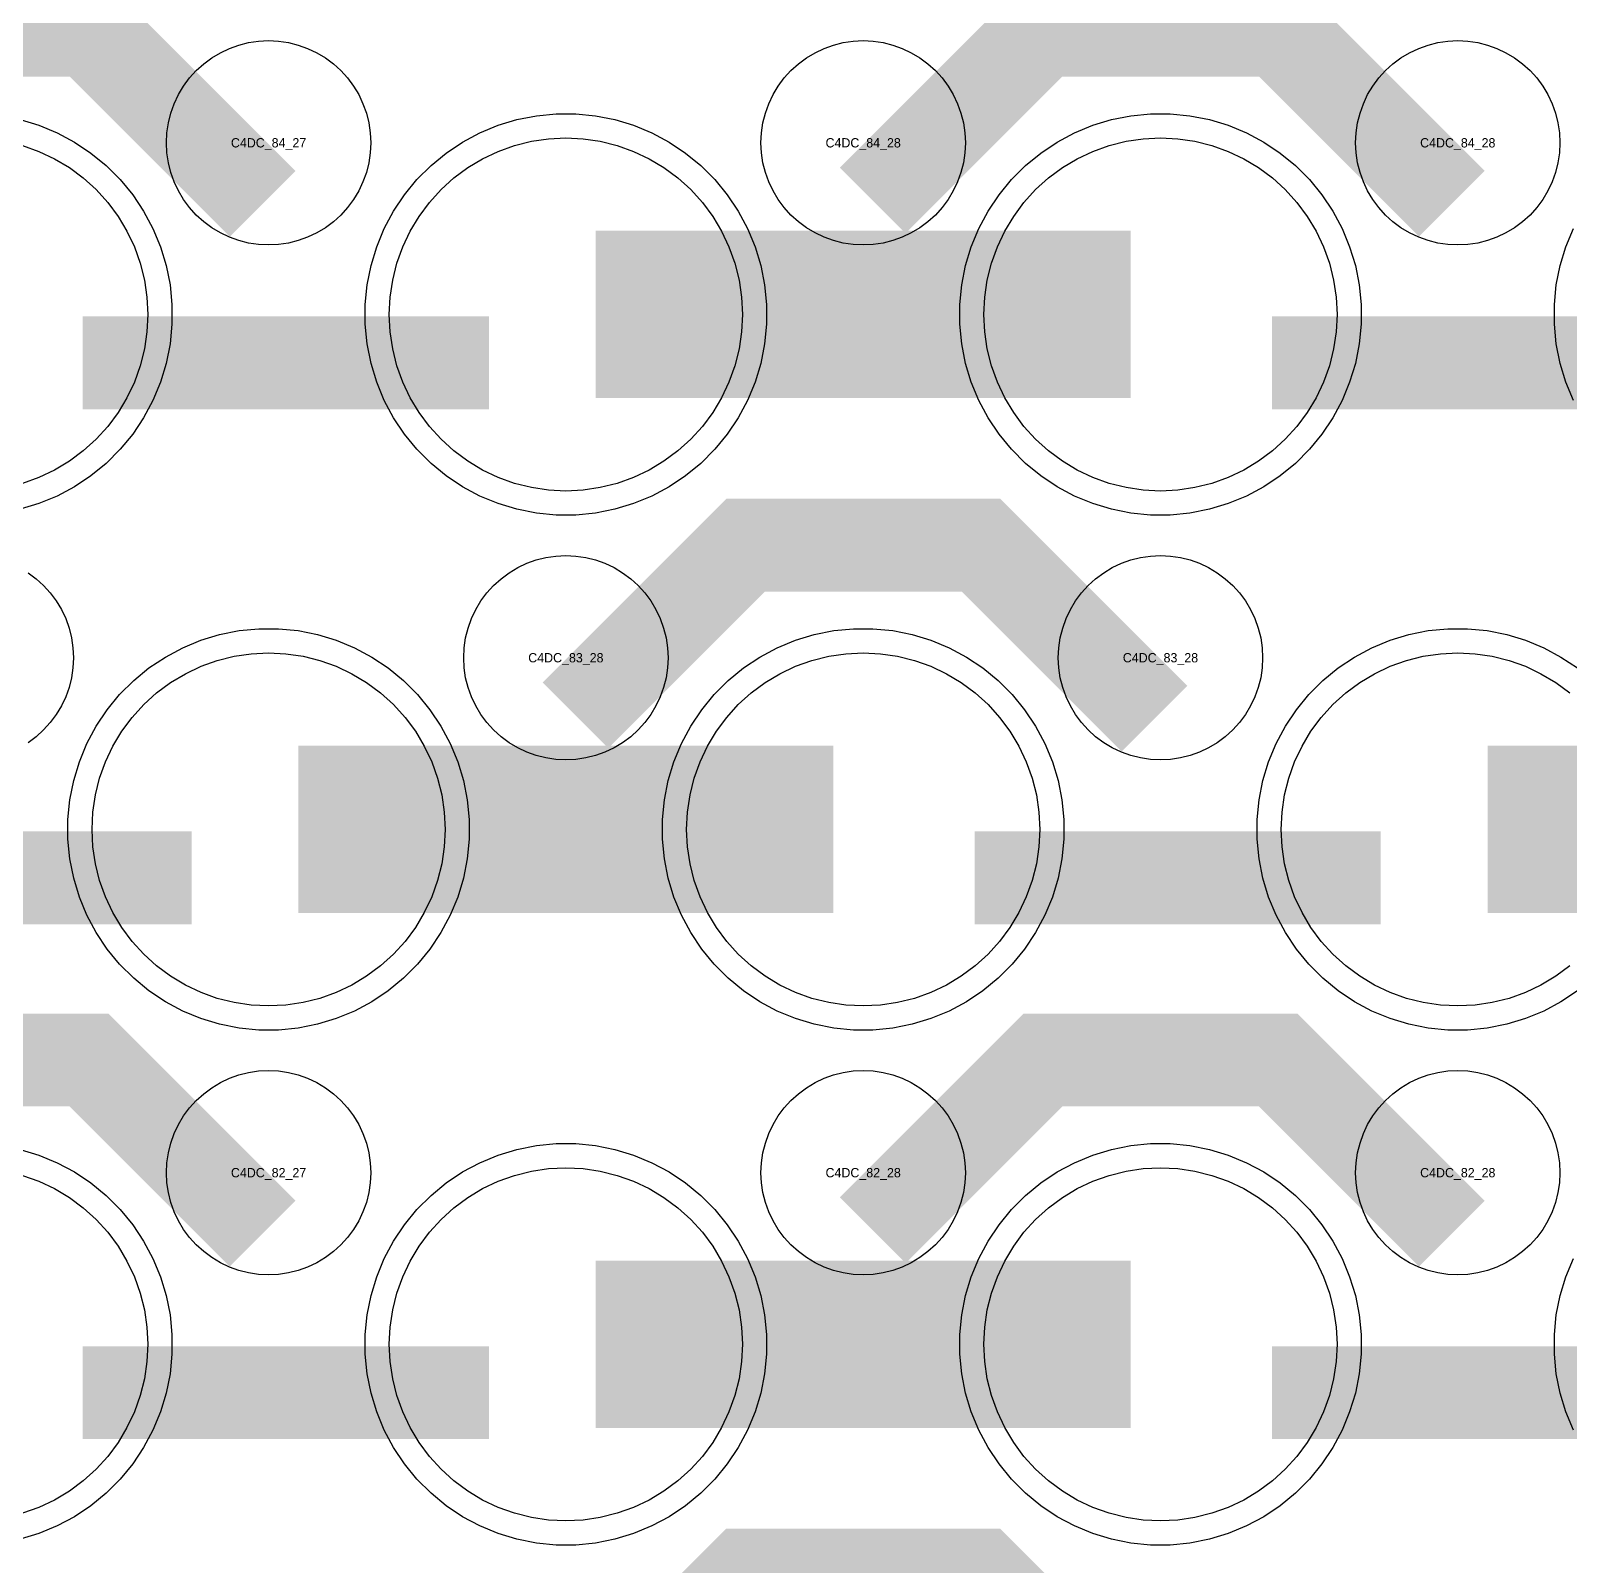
# Model space of a CAD drawing. Extents: x -11880 to 11880, y -14992 to 14992.
# Drawn here: x -3184 to -2770, y -3536.8 to -3123.9 of the extents above; entities that cross this region are included whole.
import ezdxf
from ezdxf.enums import TextEntityAlignment as Align

# ---------------------------------------------------------------- set-up
doc = ezdxf.new("R2010")
doc.units = 0
doc.header["$MEASUREMENT"] = 0
for name, color, linetype in [('GDS_775_DT_237', 138, 'CONTINUOUS'), ('RDL1_FS', 34, 'CONTINUOUS'), ('RDL_BS', 160, 'CONTINUOUS')]:
    doc.layers.add(name, color=color, linetype=linetype)

msp = doc.modelspace()

# ---------------------------------------------------------------- linework, layer by layer
at = {"layer": 'RDL1_FS'}
for points in [[(-3040, -3247.694), (-3044.657, -3247.465), (-3049.268, -3246.781), (-3053.791, -3245.649), (-3058.181, -3244.077), (-3062.395, -3242.085), (-3066.395, -3239.687), (-3070.14, -3236.909), (-3073.594, -3233.779), (-3076.724, -3230.325), (-3079.502, -3226.58), (-3081.9, -3222.58), (-3083.892, -3218.366), (-3085.464, -3213.976), (-3086.596, -3209.453), (-3087.28, -3204.842), (-3087.509, -3200.185), (-3087.28, -3195.528), (-3086.596, -3190.917), (-3085.464, -3186.394), (-3083.892, -3182.004), (-3081.9, -3177.79), (-3079.502, -3173.79), (-3076.724, -3170.045), (-3073.594, -3166.591), (-3070.14, -3163.461), (-3066.395, -3160.683), (-3062.395, -3158.285), (-3058.181, -3156.293), (-3053.791, -3154.721), (-3049.268, -3153.589), (-3044.657, -3152.905), (-3040, -3152.676), (-3035.343, -3152.905), (-3030.732, -3153.589), (-3026.209, -3154.721), (-3021.819, -3156.293), (-3017.605, -3158.285), (-3013.605, -3160.683), (-3009.86, -3163.461), (-3006.406, -3166.591), (-3003.276, -3170.045), (-3000.498, -3173.79), (-2998.1, -3177.79), (-2996.108, -3182.004), (-2994.536, -3186.394), (-2993.404, -3190.917), (-2992.72, -3195.528), (-2992.491, -3200.185), (-2992.72, -3204.842), (-2993.404, -3209.453), (-2994.536, -3213.976), (-2996.108, -3218.366), (-2998.1, -3222.58), (-3000.498, -3226.58), (-3003.276, -3230.325), (-3006.406, -3233.779), (-3009.86, -3236.909), (-3013.605, -3239.687), (-3017.605, -3242.085), (-3021.819, -3244.077), (-3026.209, -3245.649), (-3030.732, -3246.781), (-3035.343, -3247.465)], [(-2880, -3247.694), (-2884.657, -3247.465), (-2889.268, -3246.781), (-2893.791, -3245.649), (-2898.181, -3244.077), (-2902.395, -3242.085), (-2906.395, -3239.687), (-2910.14, -3236.909), (-2913.594, -3233.779), (-2916.724, -3230.325), (-2919.502, -3226.58), (-2921.9, -3222.58), (-2923.892, -3218.366), (-2925.464, -3213.976), (-2926.596, -3209.453), (-2927.28, -3204.842), (-2927.509, -3200.185), (-2927.28, -3195.528), (-2926.596, -3190.917), (-2925.464, -3186.394), (-2923.892, -3182.004), (-2921.9, -3177.79), (-2919.502, -3173.79), (-2916.724, -3170.045), (-2913.594, -3166.591), (-2910.14, -3163.461), (-2906.395, -3160.683), (-2902.395, -3158.285), (-2898.181, -3156.293), (-2893.791, -3154.721), (-2889.268, -3153.589), (-2884.657, -3152.905), (-2880, -3152.676), (-2875.343, -3152.905), (-2870.732, -3153.589), (-2866.209, -3154.721), (-2861.819, -3156.293), (-2857.605, -3158.285), (-2853.605, -3160.683), (-2849.86, -3163.461), (-2846.406, -3166.591), (-2843.276, -3170.045), (-2840.498, -3173.79), (-2838.1, -3177.79), (-2836.108, -3182.004), (-2834.536, -3186.394), (-2833.404, -3190.917), (-2832.72, -3195.528), (-2832.491, -3200.185), (-2832.72, -3204.842), (-2833.404, -3209.453), (-2834.536, -3213.976), (-2836.108, -3218.366), (-2838.1, -3222.58), (-2840.498, -3226.58), (-2843.276, -3230.325), (-2846.406, -3233.779), (-2849.86, -3236.909), (-2853.605, -3239.687), (-2857.605, -3242.085), (-2861.819, -3244.077), (-2866.209, -3245.649), (-2870.732, -3246.781), (-2875.343, -3247.465)], [(-3120, -3386.254), (-3124.657, -3386.025), (-3129.268, -3385.341), (-3133.791, -3384.209), (-3138.181, -3382.637), (-3142.395, -3380.645), (-3146.395, -3378.247), (-3150.14, -3375.469), (-3153.594, -3372.339), (-3156.724, -3368.885), (-3159.502, -3365.14), (-3161.9, -3361.14), (-3163.892, -3356.926), (-3165.464, -3352.536), (-3166.596, -3348.013), (-3167.28, -3343.402), (-3167.509, -3338.745), (-3167.28, -3334.088), (-3166.596, -3329.477), (-3165.464, -3324.954), (-3163.892, -3320.564), (-3161.9, -3316.35), (-3159.502, -3312.35), (-3156.724, -3308.605), (-3153.594, -3305.151), (-3150.14, -3302.021), (-3146.395, -3299.243), (-3142.395, -3296.845), (-3138.181, -3294.853), (-3133.791, -3293.281), (-3129.268, -3292.149), (-3124.657, -3291.465), (-3120, -3291.236), (-3115.343, -3291.465), (-3110.732, -3292.149), (-3106.209, -3293.281), (-3101.819, -3294.853), (-3097.605, -3296.845), (-3093.605, -3299.243), (-3089.86, -3302.021), (-3086.406, -3305.151), (-3083.276, -3308.605), (-3080.498, -3312.35), (-3078.1, -3316.35), (-3076.108, -3320.564), (-3074.536, -3324.954), (-3073.404, -3329.477), (-3072.72, -3334.088), (-3072.491, -3338.745), (-3072.72, -3343.402), (-3073.404, -3348.013), (-3074.536, -3352.536), (-3076.108, -3356.926), (-3078.1, -3361.14), (-3080.498, -3365.14), (-3083.276, -3368.885), (-3086.406, -3372.339), (-3089.86, -3375.469), (-3093.605, -3378.247), (-3097.605, -3380.645), (-3101.819, -3382.637), (-3106.209, -3384.209), (-3110.732, -3385.341), (-3115.343, -3386.025)], [(-2960, -3386.254), (-2964.657, -3386.025), (-2969.268, -3385.341), (-2973.791, -3384.209), (-2978.181, -3382.637), (-2982.395, -3380.645), (-2986.395, -3378.247), (-2990.14, -3375.469), (-2993.594, -3372.339), (-2996.724, -3368.885), (-2999.502, -3365.14), (-3001.9, -3361.14), (-3003.892, -3356.926), (-3005.464, -3352.536), (-3006.596, -3348.013), (-3007.28, -3343.402), (-3007.509, -3338.745), (-3007.28, -3334.088), (-3006.596, -3329.477), (-3005.464, -3324.954), (-3003.892, -3320.564), (-3001.9, -3316.35), (-2999.502, -3312.35), (-2996.724, -3308.605), (-2993.594, -3305.151), (-2990.14, -3302.021), (-2986.395, -3299.243), (-2982.395, -3296.845), (-2978.181, -3294.853), (-2973.791, -3293.281), (-2969.268, -3292.149), (-2964.657, -3291.465), (-2960, -3291.236), (-2955.343, -3291.465), (-2950.732, -3292.149), (-2946.209, -3293.281), (-2941.819, -3294.853), (-2937.605, -3296.845), (-2933.605, -3299.243), (-2929.86, -3302.021), (-2926.406, -3305.151), (-2923.276, -3308.605), (-2920.498, -3312.35), (-2918.1, -3316.35), (-2916.108, -3320.564), (-2914.536, -3324.954), (-2913.404, -3329.477), (-2912.72, -3334.088), (-2912.491, -3338.745), (-2912.72, -3343.402), (-2913.404, -3348.013), (-2914.536, -3352.536), (-2916.108, -3356.926), (-2918.1, -3361.14), (-2920.498, -3365.14), (-2923.276, -3368.885), (-2926.406, -3372.339), (-2929.86, -3375.469), (-2933.605, -3378.247), (-2937.605, -3380.645), (-2941.819, -3382.637), (-2946.209, -3384.209), (-2950.732, -3385.341), (-2955.343, -3386.025)], [(-3040, -3524.819), (-3044.657, -3524.59), (-3049.268, -3523.906), (-3053.791, -3522.774), (-3058.181, -3521.202), (-3062.395, -3519.21), (-3066.395, -3516.812), (-3070.14, -3514.034), (-3073.594, -3510.904), (-3076.724, -3507.45), (-3079.502, -3503.705), (-3081.9, -3499.705), (-3083.892, -3495.491), (-3085.464, -3491.101), (-3086.596, -3486.578), (-3087.28, -3481.967), (-3087.509, -3477.31), (-3087.28, -3472.653), (-3086.596, -3468.042), (-3085.464, -3463.519), (-3083.892, -3459.129), (-3081.9, -3454.915), (-3079.502, -3450.915), (-3076.724, -3447.17), (-3073.594, -3443.716), (-3070.14, -3440.586), (-3066.395, -3437.808), (-3062.395, -3435.41), (-3058.181, -3433.418), (-3053.791, -3431.846), (-3049.268, -3430.714), (-3044.657, -3430.03), (-3040, -3429.801), (-3035.343, -3430.03), (-3030.732, -3430.714), (-3026.209, -3431.846), (-3021.819, -3433.418), (-3017.605, -3435.41), (-3013.605, -3437.808), (-3009.86, -3440.586), (-3006.406, -3443.716), (-3003.276, -3447.17), (-3000.498, -3450.915), (-2998.1, -3454.915), (-2996.108, -3459.129), (-2994.536, -3463.519), (-2993.404, -3468.042), (-2992.72, -3472.653), (-2992.491, -3477.31), (-2992.72, -3481.967), (-2993.404, -3486.578), (-2994.536, -3491.101), (-2996.108, -3495.491), (-2998.1, -3499.705), (-3000.498, -3503.705), (-3003.276, -3507.45), (-3006.406, -3510.904), (-3009.86, -3514.034), (-3013.605, -3516.812), (-3017.605, -3519.21), (-3021.819, -3521.202), (-3026.209, -3522.774), (-3030.732, -3523.906), (-3035.343, -3524.59)], [(-2880, -3524.819), (-2884.657, -3524.59), (-2889.268, -3523.906), (-2893.791, -3522.774), (-2898.181, -3521.202), (-2902.395, -3519.21), (-2906.395, -3516.812), (-2910.14, -3514.034), (-2913.594, -3510.904), (-2916.724, -3507.45), (-2919.502, -3503.705), (-2921.9, -3499.705), (-2923.892, -3495.491), (-2925.464, -3491.101), (-2926.596, -3486.578), (-2927.28, -3481.967), (-2927.509, -3477.31), (-2927.28, -3472.653), (-2926.596, -3468.042), (-2925.464, -3463.519), (-2923.892, -3459.129), (-2921.9, -3454.915), (-2919.502, -3450.915), (-2916.724, -3447.17), (-2913.594, -3443.716), (-2910.14, -3440.586), (-2906.395, -3437.808), (-2902.395, -3435.41), (-2898.181, -3433.418), (-2893.791, -3431.846), (-2889.268, -3430.714), (-2884.657, -3430.03), (-2880, -3429.801), (-2875.343, -3430.03), (-2870.732, -3430.714), (-2866.209, -3431.846), (-2861.819, -3433.418), (-2857.605, -3435.41), (-2853.605, -3437.808), (-2849.86, -3440.586), (-2846.406, -3443.716), (-2843.276, -3447.17), (-2840.498, -3450.915), (-2838.1, -3454.915), (-2836.108, -3459.129), (-2834.536, -3463.519), (-2833.404, -3468.042), (-2832.72, -3472.653), (-2832.491, -3477.31), (-2832.72, -3481.967), (-2833.404, -3486.578), (-2834.536, -3491.101), (-2836.108, -3495.491), (-2838.1, -3499.705), (-2840.498, -3503.705), (-2843.276, -3507.45), (-2846.406, -3510.904), (-2849.86, -3514.034), (-2853.605, -3516.812), (-2857.605, -3519.21), (-2861.819, -3521.202), (-2866.209, -3522.774), (-2870.732, -3523.906), (-2875.343, -3524.59)]]:
    msp.add_lwpolyline(points, close=True, dxfattribs=at)
for points in [[(-3186.209, -3154.721), (-3181.819, -3156.293), (-3177.605, -3158.285), (-3173.605, -3160.683), (-3169.86, -3163.461), (-3166.406, -3166.591), (-3163.276, -3170.045), (-3160.498, -3173.79), (-3158.1, -3177.79), (-3156.108, -3182.004), (-3154.536, -3186.394), (-3153.404, -3190.917), (-3152.72, -3195.528), (-3152.491, -3200.185), (-3152.72, -3204.842), (-3153.404, -3209.453), (-3154.536, -3213.976), (-3156.108, -3218.366), (-3158.1, -3222.58), (-3160.498, -3226.58), (-3163.276, -3230.325), (-3166.406, -3233.779), (-3169.86, -3236.909), (-3173.605, -3239.687), (-3177.605, -3242.085), (-3181.819, -3244.077), (-3186.209, -3245.649)], [(-2769.86, -3375.469), (-2773.605, -3378.247), (-2777.605, -3380.645), (-2781.819, -3382.637), (-2786.209, -3384.209), (-2790.732, -3385.341), (-2795.343, -3386.025), (-2800, -3386.254), (-2804.657, -3386.025), (-2809.268, -3385.341), (-2813.791, -3384.209), (-2818.181, -3382.637), (-2822.395, -3380.645), (-2826.395, -3378.247), (-2830.14, -3375.469), (-2833.594, -3372.339), (-2836.724, -3368.885), (-2839.502, -3365.14), (-2841.9, -3361.14), (-2843.892, -3356.926), (-2845.464, -3352.536), (-2846.596, -3348.013), (-2847.28, -3343.402), (-2847.509, -3338.745), (-2847.28, -3334.088), (-2846.596, -3329.477), (-2845.464, -3324.954), (-2843.892, -3320.564), (-2841.9, -3316.35), (-2839.502, -3312.35), (-2836.724, -3308.605), (-2833.594, -3305.151), (-2830.14, -3302.021), (-2826.395, -3299.243), (-2822.395, -3296.845), (-2818.181, -3294.853), (-2813.791, -3293.281), (-2809.268, -3292.149), (-2804.657, -3291.465), (-2800, -3291.236), (-2795.343, -3291.465), (-2790.732, -3292.149), (-2786.209, -3293.281), (-2781.819, -3294.853), (-2777.605, -3296.845), (-2773.605, -3299.243), (-2769.86, -3302.021)], [(-3186.209, -3431.846), (-3181.819, -3433.418), (-3177.605, -3435.41), (-3173.605, -3437.808), (-3169.86, -3440.586), (-3166.406, -3443.716), (-3163.276, -3447.17), (-3160.498, -3450.915), (-3158.1, -3454.915), (-3156.108, -3459.129), (-3154.536, -3463.519), (-3153.404, -3468.042), (-3152.72, -3472.653), (-3152.491, -3477.31), (-3152.72, -3481.967), (-3153.404, -3486.578), (-3154.536, -3491.101), (-3156.108, -3495.491), (-3158.1, -3499.705), (-3160.498, -3503.705), (-3163.276, -3507.45), (-3166.406, -3510.904), (-3169.86, -3514.034), (-3173.605, -3516.812), (-3177.605, -3519.21), (-3181.819, -3521.202), (-3186.209, -3522.774)]]:
    msp.add_lwpolyline(points, dxfattribs=at)
for points in [[(-3031.998, -3200.185, 45, 45, 0), (-2959.998, -3200.185, 45, 45, 0)], [(-2959.998, -3200.185, 45, 45, 0), (-2887.998, -3200.185, 45, 45, 0)], [(-3111.998, -3338.745, 45, 45, 0), (-3039.998, -3338.745, 45, 45, 0)], [(-3039.998, -3338.745, 45, 45, 0), (-2967.998, -3338.745, 45, 45, 0)], [(-2791.998, -3338.745, 45, 45, 0), (-2719.998, -3338.745, 45, 45, 0)], [(-3031.998, -3477.31, 45, 45, 0), (-2959.998, -3477.31, 45, 45, 0)], [(-2959.998, -3477.31, 45, 45, 0), (-2887.998, -3477.31, 45, 45, 0)]]:
    msp.add_lwpolyline(points, format="xyseb", dxfattribs=at)
at = {"layer": 'RDL_BS'}
for points in [[(-3121.599, -3170.398, 25, 25, 0), (-3168.313, -3123.684, 25, 25, 0), (-3198.071, -3123.684, 25, 25, 0)], [(-2957.438, -3169.499, 25, 25, 0), (-2911.623, -3123.684, 25, 25, 0), (-2878.07, -3123.684, 25, 25, 0)], [(-2801.599, -3170.398, 25, 25, 0), (-2848.313, -3123.684, 25, 25, 0), (-2878.071, -3123.684, 25, 25, 0)], [(-3169.984, -3213.198, 25, 25, 0), (-3060.719, -3213.198, 25, 25, 0)], [(-2849.984, -3213.198, 25, 25, 0), (-2740.719, -3213.198, 25, 25, 0)], [(-3037.438, -3308.059, 25, 25, 0), (-2991.623, -3262.244, 25, 25, 0), (-2958.07, -3262.244, 25, 25, 0)], [(-2881.599, -3308.958, 25, 25, 0), (-2928.313, -3262.244, 25, 25, 0), (-2958.071, -3262.244, 25, 25, 0)], [(-3249.984, -3351.758, 25, 25, 0), (-3140.719, -3351.758, 25, 25, 0)], [(-2929.984, -3351.758, 25, 25, 0), (-2820.719, -3351.758, 25, 25, 0)], [(-3121.599, -3447.523, 25, 25, 0), (-3168.313, -3400.809, 25, 25, 0), (-3198.071, -3400.809, 25, 25, 0)], [(-2957.438, -3446.624, 25, 25, 0), (-2911.623, -3400.809, 25, 25, 0), (-2878.07, -3400.809, 25, 25, 0)], [(-2801.599, -3447.523, 25, 25, 0), (-2848.313, -3400.809, 25, 25, 0), (-2878.071, -3400.809, 25, 25, 0)], [(-3169.984, -3490.323, 25, 25, 0), (-3060.719, -3490.323, 25, 25, 0)], [(-2849.984, -3490.323, 25, 25, 0), (-2740.719, -3490.323, 25, 25, 0)], [(-3037.438, -3585.189, 25, 25, 0), (-2991.623, -3539.374, 25, 25, 0), (-2958.07, -3539.374, 25, 25, 0)], [(-2881.599, -3586.088, 25, 25, 0), (-2928.313, -3539.374, 25, 25, 0), (-2958.071, -3539.374, 25, 25, 0)]]:
    msp.add_lwpolyline(points, format="xyseb", dxfattribs=at)
for points in [[(-3120, -3181.491), (-3122.693, -3181.359), (-3125.365, -3180.963), (-3127.984, -3180.306), (-3130.519, -3179.399), (-3132.956, -3178.247), (-3135.28, -3176.854), (-3137.443, -3175.251), (-3139.442, -3173.439), (-3141.254, -3171.44), (-3142.857, -3169.277), (-3144.25, -3166.953), (-3145.402, -3164.516), (-3146.309, -3161.981), (-3146.966, -3159.362), (-3147.362, -3156.69), (-3147.494, -3153.997), (-3147.362, -3151.304), (-3146.966, -3148.632), (-3146.309, -3146.013), (-3145.402, -3143.478), (-3144.25, -3141.041), (-3142.857, -3138.717), (-3141.254, -3136.554), (-3139.442, -3134.555), (-3137.443, -3132.743), (-3135.28, -3131.14), (-3132.956, -3129.747), (-3130.519, -3128.595), (-3127.984, -3127.688), (-3125.365, -3127.031), (-3122.693, -3126.635), (-3120, -3126.503), (-3117.307, -3126.635), (-3114.635, -3127.031), (-3112.016, -3127.688), (-3109.481, -3128.595), (-3107.044, -3129.747), (-3104.72, -3131.14), (-3102.557, -3132.743), (-3100.558, -3134.555), (-3098.746, -3136.554), (-3097.143, -3138.717), (-3095.75, -3141.041), (-3094.598, -3143.478), (-3093.691, -3146.013), (-3093.034, -3148.632), (-3092.638, -3151.304), (-3092.506, -3153.997), (-3092.638, -3156.69), (-3093.034, -3159.362), (-3093.691, -3161.981), (-3094.598, -3164.516), (-3095.75, -3166.953), (-3097.143, -3169.277), (-3098.746, -3171.44), (-3100.558, -3173.439), (-3102.557, -3175.251), (-3104.72, -3176.854), (-3107.044, -3178.247), (-3109.481, -3179.399), (-3112.016, -3180.306), (-3114.635, -3180.963), (-3117.307, -3181.359)], [(-2960, -3181.491), (-2962.693, -3181.359), (-2965.365, -3180.963), (-2967.984, -3180.306), (-2970.519, -3179.399), (-2972.956, -3178.247), (-2975.28, -3176.854), (-2977.443, -3175.251), (-2979.442, -3173.439), (-2981.254, -3171.44), (-2982.857, -3169.277), (-2984.25, -3166.953), (-2985.402, -3164.516), (-2986.309, -3161.981), (-2986.966, -3159.362), (-2987.362, -3156.69), (-2987.494, -3153.997), (-2987.362, -3151.304), (-2986.966, -3148.632), (-2986.309, -3146.013), (-2985.402, -3143.478), (-2984.25, -3141.041), (-2982.857, -3138.717), (-2981.254, -3136.554), (-2979.442, -3134.555), (-2977.443, -3132.743), (-2975.28, -3131.14), (-2972.956, -3129.747), (-2970.519, -3128.595), (-2967.984, -3127.688), (-2965.365, -3127.031), (-2962.693, -3126.635), (-2960, -3126.503), (-2957.307, -3126.635), (-2954.635, -3127.031), (-2952.016, -3127.688), (-2949.481, -3128.595), (-2947.044, -3129.747), (-2944.72, -3131.14), (-2942.557, -3132.743), (-2940.558, -3134.555), (-2938.746, -3136.554), (-2937.143, -3138.717), (-2935.75, -3141.041), (-2934.598, -3143.478), (-2933.691, -3146.013), (-2933.034, -3148.632), (-2932.638, -3151.304), (-2932.506, -3153.997), (-2932.638, -3156.69), (-2933.034, -3159.362), (-2933.691, -3161.981), (-2934.598, -3164.516), (-2935.75, -3166.953), (-2937.143, -3169.277), (-2938.746, -3171.44), (-2940.558, -3173.439), (-2942.557, -3175.251), (-2944.72, -3176.854), (-2947.044, -3178.247), (-2949.481, -3179.399), (-2952.016, -3180.306), (-2954.635, -3180.963), (-2957.307, -3181.359)], [(-2800, -3181.491), (-2802.693, -3181.359), (-2805.365, -3180.963), (-2807.984, -3180.306), (-2810.519, -3179.399), (-2812.956, -3178.247), (-2815.28, -3176.854), (-2817.443, -3175.251), (-2819.442, -3173.439), (-2821.254, -3171.44), (-2822.857, -3169.277), (-2824.25, -3166.953), (-2825.402, -3164.516), (-2826.309, -3161.981), (-2826.966, -3159.362), (-2827.362, -3156.69), (-2827.494, -3153.997), (-2827.362, -3151.304), (-2826.966, -3148.632), (-2826.309, -3146.013), (-2825.402, -3143.478), (-2824.25, -3141.041), (-2822.857, -3138.717), (-2821.254, -3136.554), (-2819.442, -3134.555), (-2817.443, -3132.743), (-2815.28, -3131.14), (-2812.956, -3129.747), (-2810.519, -3128.595), (-2807.984, -3127.688), (-2805.365, -3127.031), (-2802.693, -3126.635), (-2800, -3126.503), (-2797.307, -3126.635), (-2794.635, -3127.031), (-2792.016, -3127.688), (-2789.481, -3128.595), (-2787.044, -3129.747), (-2784.72, -3131.14), (-2782.557, -3132.743), (-2780.558, -3134.555), (-2778.746, -3136.554), (-2777.143, -3138.717), (-2775.75, -3141.041), (-2774.598, -3143.478), (-2773.691, -3146.013), (-2773.034, -3148.632), (-2772.638, -3151.304), (-2772.506, -3153.997), (-2772.638, -3156.69), (-2773.034, -3159.362), (-2773.691, -3161.981), (-2774.598, -3164.516), (-2775.75, -3166.953), (-2777.143, -3169.277), (-2778.746, -3171.44), (-2780.558, -3173.439), (-2782.557, -3175.251), (-2784.72, -3176.854), (-2787.044, -3178.247), (-2789.481, -3179.399), (-2792.016, -3180.306), (-2794.635, -3180.963), (-2797.307, -3181.359)], [(-3042.644, -3254.185), (-3047.938, -3253.668), (-3053.165, -3252.622), (-3058.205, -3251.091), (-3063.115, -3249.06), (-3067.777, -3246.568), (-3072.191, -3243.621), (-3076.292, -3240.259), (-3080.074, -3236.477), (-3083.436, -3232.376), (-3086.383, -3227.962), (-3088.875, -3223.3), (-3090.906, -3218.39), (-3092.437, -3213.35), (-3093.483, -3208.123), (-3094, -3202.829), (-3094, -3197.541), (-3093.483, -3192.247), (-3092.437, -3187.02), (-3090.906, -3181.98), (-3088.875, -3177.07), (-3086.383, -3172.408), (-3083.436, -3167.994), (-3080.074, -3163.893), (-3076.292, -3160.111), (-3072.191, -3156.749), (-3067.777, -3153.802), (-3063.115, -3151.31), (-3058.205, -3149.279), (-3053.165, -3147.748), (-3047.938, -3146.702), (-3042.644, -3146.185), (-3037.356, -3146.185), (-3032.062, -3146.702), (-3026.835, -3147.748), (-3021.795, -3149.279), (-3016.885, -3151.31), (-3012.223, -3153.802), (-3007.809, -3156.749), (-3003.708, -3160.111), (-2999.926, -3163.893), (-2996.564, -3167.994), (-2993.617, -3172.408), (-2991.125, -3177.07), (-2989.094, -3181.98), (-2987.563, -3187.02), (-2986.517, -3192.247), (-2986, -3197.541), (-2986, -3202.829), (-2986.517, -3208.123), (-2987.563, -3213.35), (-2989.094, -3218.39), (-2991.125, -3223.3), (-2993.617, -3227.962), (-2996.564, -3232.376), (-2999.926, -3236.477), (-3003.708, -3240.259), (-3007.809, -3243.621), (-3012.223, -3246.568), (-3016.885, -3249.06), (-3021.795, -3251.091), (-3026.835, -3252.622), (-3032.062, -3253.668), (-3037.356, -3254.185)], [(-2882.644, -3254.185), (-2887.938, -3253.668), (-2893.165, -3252.622), (-2898.205, -3251.091), (-2903.115, -3249.06), (-2907.777, -3246.568), (-2912.191, -3243.621), (-2916.292, -3240.259), (-2920.074, -3236.477), (-2923.436, -3232.376), (-2926.383, -3227.962), (-2928.875, -3223.3), (-2930.906, -3218.39), (-2932.437, -3213.35), (-2933.483, -3208.123), (-2934, -3202.829), (-2934, -3197.541), (-2933.483, -3192.247), (-2932.437, -3187.02), (-2930.906, -3181.98), (-2928.875, -3177.07), (-2926.383, -3172.408), (-2923.436, -3167.994), (-2920.074, -3163.893), (-2916.292, -3160.111), (-2912.191, -3156.749), (-2907.777, -3153.802), (-2903.115, -3151.31), (-2898.205, -3149.279), (-2893.165, -3147.748), (-2887.938, -3146.702), (-2882.644, -3146.185), (-2877.356, -3146.185), (-2872.062, -3146.702), (-2866.835, -3147.748), (-2861.795, -3149.279), (-2856.885, -3151.31), (-2852.223, -3153.802), (-2847.809, -3156.749), (-2843.708, -3160.111), (-2839.926, -3163.893), (-2836.564, -3167.994), (-2833.617, -3172.408), (-2831.125, -3177.07), (-2829.094, -3181.98), (-2827.563, -3187.02), (-2826.517, -3192.247), (-2826, -3197.541), (-2826, -3202.829), (-2826.517, -3208.123), (-2827.563, -3213.35), (-2829.094, -3218.39), (-2831.125, -3223.3), (-2833.617, -3227.962), (-2836.564, -3232.376), (-2839.926, -3236.477), (-2843.708, -3240.259), (-2847.809, -3243.621), (-2852.223, -3246.568), (-2856.885, -3249.06), (-2861.795, -3251.091), (-2866.835, -3252.622), (-2872.062, -3253.668), (-2877.356, -3254.185)], [(-3040, -3320.051), (-3042.693, -3319.919), (-3045.365, -3319.523), (-3047.984, -3318.866), (-3050.519, -3317.959), (-3052.956, -3316.807), (-3055.28, -3315.414), (-3057.443, -3313.811), (-3059.442, -3311.999), (-3061.254, -3310), (-3062.857, -3307.837), (-3064.25, -3305.513), (-3065.402, -3303.076), (-3066.309, -3300.541), (-3066.966, -3297.922), (-3067.362, -3295.25), (-3067.494, -3292.557), (-3067.362, -3289.864), (-3066.966, -3287.192), (-3066.309, -3284.573), (-3065.402, -3282.038), (-3064.25, -3279.601), (-3062.857, -3277.277), (-3061.254, -3275.114), (-3059.442, -3273.115), (-3057.443, -3271.303), (-3055.28, -3269.7), (-3052.956, -3268.307), (-3050.519, -3267.155), (-3047.984, -3266.248), (-3045.365, -3265.591), (-3042.693, -3265.195), (-3040, -3265.063), (-3037.307, -3265.195), (-3034.635, -3265.591), (-3032.016, -3266.248), (-3029.481, -3267.155), (-3027.044, -3268.307), (-3024.72, -3269.7), (-3022.557, -3271.303), (-3020.558, -3273.115), (-3018.746, -3275.114), (-3017.143, -3277.277), (-3015.75, -3279.601), (-3014.598, -3282.038), (-3013.691, -3284.573), (-3013.034, -3287.192), (-3012.638, -3289.864), (-3012.506, -3292.557), (-3012.638, -3295.25), (-3013.034, -3297.922), (-3013.691, -3300.541), (-3014.598, -3303.076), (-3015.75, -3305.513), (-3017.143, -3307.837), (-3018.746, -3310), (-3020.558, -3311.999), (-3022.557, -3313.811), (-3024.72, -3315.414), (-3027.044, -3316.807), (-3029.481, -3317.959), (-3032.016, -3318.866), (-3034.635, -3319.523), (-3037.307, -3319.919)], [(-2880, -3320.051), (-2882.693, -3319.919), (-2885.365, -3319.523), (-2887.984, -3318.866), (-2890.519, -3317.959), (-2892.956, -3316.807), (-2895.28, -3315.414), (-2897.443, -3313.811), (-2899.442, -3311.999), (-2901.254, -3310), (-2902.857, -3307.837), (-2904.25, -3305.513), (-2905.402, -3303.076), (-2906.309, -3300.541), (-2906.966, -3297.922), (-2907.362, -3295.25), (-2907.494, -3292.557), (-2907.362, -3289.864), (-2906.966, -3287.192), (-2906.309, -3284.573), (-2905.402, -3282.038), (-2904.25, -3279.601), (-2902.857, -3277.277), (-2901.254, -3275.114), (-2899.442, -3273.115), (-2897.443, -3271.303), (-2895.28, -3269.7), (-2892.956, -3268.307), (-2890.519, -3267.155), (-2887.984, -3266.248), (-2885.365, -3265.591), (-2882.693, -3265.195), (-2880, -3265.063), (-2877.307, -3265.195), (-2874.635, -3265.591), (-2872.016, -3266.248), (-2869.481, -3267.155), (-2867.044, -3268.307), (-2864.72, -3269.7), (-2862.557, -3271.303), (-2860.558, -3273.115), (-2858.746, -3275.114), (-2857.143, -3277.277), (-2855.75, -3279.601), (-2854.598, -3282.038), (-2853.691, -3284.573), (-2853.034, -3287.192), (-2852.638, -3289.864), (-2852.506, -3292.557), (-2852.638, -3295.25), (-2853.034, -3297.922), (-2853.691, -3300.541), (-2854.598, -3303.076), (-2855.75, -3305.513), (-2857.143, -3307.837), (-2858.746, -3310), (-2860.558, -3311.999), (-2862.557, -3313.811), (-2864.72, -3315.414), (-2867.044, -3316.807), (-2869.481, -3317.959), (-2872.016, -3318.866), (-2874.635, -3319.523), (-2877.307, -3319.919)], [(-3122.644, -3392.745), (-3127.938, -3392.228), (-3133.165, -3391.182), (-3138.205, -3389.651), (-3143.115, -3387.62), (-3147.777, -3385.128), (-3152.191, -3382.181), (-3156.292, -3378.819), (-3160.074, -3375.037), (-3163.436, -3370.936), (-3166.383, -3366.522), (-3168.875, -3361.86), (-3170.906, -3356.95), (-3172.437, -3351.91), (-3173.483, -3346.683), (-3174, -3341.389), (-3174, -3336.101), (-3173.483, -3330.807), (-3172.437, -3325.58), (-3170.906, -3320.54), (-3168.875, -3315.63), (-3166.383, -3310.968), (-3163.436, -3306.554), (-3160.074, -3302.453), (-3156.292, -3298.671), (-3152.191, -3295.309), (-3147.777, -3292.362), (-3143.115, -3289.87), (-3138.205, -3287.839), (-3133.165, -3286.308), (-3127.938, -3285.262), (-3122.644, -3284.745), (-3117.356, -3284.745), (-3112.062, -3285.262), (-3106.835, -3286.308), (-3101.795, -3287.839), (-3096.885, -3289.87), (-3092.223, -3292.362), (-3087.809, -3295.309), (-3083.708, -3298.671), (-3079.926, -3302.453), (-3076.564, -3306.554), (-3073.617, -3310.968), (-3071.125, -3315.63), (-3069.094, -3320.54), (-3067.563, -3325.58), (-3066.517, -3330.807), (-3066, -3336.101), (-3066, -3341.389), (-3066.517, -3346.683), (-3067.563, -3351.91), (-3069.094, -3356.95), (-3071.125, -3361.86), (-3073.617, -3366.522), (-3076.564, -3370.936), (-3079.926, -3375.037), (-3083.708, -3378.819), (-3087.809, -3382.181), (-3092.223, -3385.128), (-3096.885, -3387.62), (-3101.795, -3389.651), (-3106.835, -3391.182), (-3112.062, -3392.228), (-3117.356, -3392.745)], [(-2962.644, -3392.745), (-2967.938, -3392.228), (-2973.165, -3391.182), (-2978.205, -3389.651), (-2983.115, -3387.62), (-2987.777, -3385.128), (-2992.191, -3382.181), (-2996.292, -3378.819), (-3000.074, -3375.037), (-3003.436, -3370.936), (-3006.383, -3366.522), (-3008.875, -3361.86), (-3010.906, -3356.95), (-3012.437, -3351.91), (-3013.483, -3346.683), (-3014, -3341.389), (-3014, -3336.101), (-3013.483, -3330.807), (-3012.437, -3325.58), (-3010.906, -3320.54), (-3008.875, -3315.63), (-3006.383, -3310.968), (-3003.436, -3306.554), (-3000.074, -3302.453), (-2996.292, -3298.671), (-2992.191, -3295.309), (-2987.777, -3292.362), (-2983.115, -3289.87), (-2978.205, -3287.839), (-2973.165, -3286.308), (-2967.938, -3285.262), (-2962.644, -3284.745), (-2957.356, -3284.745), (-2952.062, -3285.262), (-2946.835, -3286.308), (-2941.795, -3287.839), (-2936.885, -3289.87), (-2932.223, -3292.362), (-2927.809, -3295.309), (-2923.708, -3298.671), (-2919.926, -3302.453), (-2916.564, -3306.554), (-2913.617, -3310.968), (-2911.125, -3315.63), (-2909.094, -3320.54), (-2907.563, -3325.58), (-2906.517, -3330.807), (-2906, -3336.101), (-2906, -3341.389), (-2906.517, -3346.683), (-2907.563, -3351.91), (-2909.094, -3356.95), (-2911.125, -3361.86), (-2913.617, -3366.522), (-2916.564, -3370.936), (-2919.926, -3375.037), (-2923.708, -3378.819), (-2927.809, -3382.181), (-2932.223, -3385.128), (-2936.885, -3387.62), (-2941.795, -3389.651), (-2946.835, -3391.182), (-2952.062, -3392.228), (-2957.356, -3392.745)], [(-3120, -3458.616), (-3122.693, -3458.484), (-3125.365, -3458.088), (-3127.984, -3457.431), (-3130.519, -3456.524), (-3132.956, -3455.372), (-3135.28, -3453.979), (-3137.443, -3452.376), (-3139.442, -3450.564), (-3141.254, -3448.565), (-3142.857, -3446.402), (-3144.25, -3444.078), (-3145.402, -3441.641), (-3146.309, -3439.106), (-3146.966, -3436.487), (-3147.362, -3433.815), (-3147.494, -3431.122), (-3147.362, -3428.429), (-3146.966, -3425.757), (-3146.309, -3423.138), (-3145.402, -3420.603), (-3144.25, -3418.166), (-3142.857, -3415.842), (-3141.254, -3413.679), (-3139.442, -3411.68), (-3137.443, -3409.868), (-3135.28, -3408.265), (-3132.956, -3406.872), (-3130.519, -3405.72), (-3127.984, -3404.813), (-3125.365, -3404.156), (-3122.693, -3403.76), (-3120, -3403.628), (-3117.307, -3403.76), (-3114.635, -3404.156), (-3112.016, -3404.813), (-3109.481, -3405.72), (-3107.044, -3406.872), (-3104.72, -3408.265), (-3102.557, -3409.868), (-3100.558, -3411.68), (-3098.746, -3413.679), (-3097.143, -3415.842), (-3095.75, -3418.166), (-3094.598, -3420.603), (-3093.691, -3423.138), (-3093.034, -3425.757), (-3092.638, -3428.429), (-3092.506, -3431.122), (-3092.638, -3433.815), (-3093.034, -3436.487), (-3093.691, -3439.106), (-3094.598, -3441.641), (-3095.75, -3444.078), (-3097.143, -3446.402), (-3098.746, -3448.565), (-3100.558, -3450.564), (-3102.557, -3452.376), (-3104.72, -3453.979), (-3107.044, -3455.372), (-3109.481, -3456.524), (-3112.016, -3457.431), (-3114.635, -3458.088), (-3117.307, -3458.484)], [(-2960, -3458.616), (-2962.693, -3458.484), (-2965.365, -3458.088), (-2967.984, -3457.431), (-2970.519, -3456.524), (-2972.956, -3455.372), (-2975.28, -3453.979), (-2977.443, -3452.376), (-2979.442, -3450.564), (-2981.254, -3448.565), (-2982.857, -3446.402), (-2984.25, -3444.078), (-2985.402, -3441.641), (-2986.309, -3439.106), (-2986.966, -3436.487), (-2987.362, -3433.815), (-2987.494, -3431.122), (-2987.362, -3428.429), (-2986.966, -3425.757), (-2986.309, -3423.138), (-2985.402, -3420.603), (-2984.25, -3418.166), (-2982.857, -3415.842), (-2981.254, -3413.679), (-2979.442, -3411.68), (-2977.443, -3409.868), (-2975.28, -3408.265), (-2972.956, -3406.872), (-2970.519, -3405.72), (-2967.984, -3404.813), (-2965.365, -3404.156), (-2962.693, -3403.76), (-2960, -3403.628), (-2957.307, -3403.76), (-2954.635, -3404.156), (-2952.016, -3404.813), (-2949.481, -3405.72), (-2947.044, -3406.872), (-2944.72, -3408.265), (-2942.557, -3409.868), (-2940.558, -3411.68), (-2938.746, -3413.679), (-2937.143, -3415.842), (-2935.75, -3418.166), (-2934.598, -3420.603), (-2933.691, -3423.138), (-2933.034, -3425.757), (-2932.638, -3428.429), (-2932.506, -3431.122), (-2932.638, -3433.815), (-2933.034, -3436.487), (-2933.691, -3439.106), (-2934.598, -3441.641), (-2935.75, -3444.078), (-2937.143, -3446.402), (-2938.746, -3448.565), (-2940.558, -3450.564), (-2942.557, -3452.376), (-2944.72, -3453.979), (-2947.044, -3455.372), (-2949.481, -3456.524), (-2952.016, -3457.431), (-2954.635, -3458.088), (-2957.307, -3458.484)], [(-2800, -3458.616), (-2802.693, -3458.484), (-2805.365, -3458.088), (-2807.984, -3457.431), (-2810.519, -3456.524), (-2812.956, -3455.372), (-2815.28, -3453.979), (-2817.443, -3452.376), (-2819.442, -3450.564), (-2821.254, -3448.565), (-2822.857, -3446.402), (-2824.25, -3444.078), (-2825.402, -3441.641), (-2826.309, -3439.106), (-2826.966, -3436.487), (-2827.362, -3433.815), (-2827.494, -3431.122), (-2827.362, -3428.429), (-2826.966, -3425.757), (-2826.309, -3423.138), (-2825.402, -3420.603), (-2824.25, -3418.166), (-2822.857, -3415.842), (-2821.254, -3413.679), (-2819.442, -3411.68), (-2817.443, -3409.868), (-2815.28, -3408.265), (-2812.956, -3406.872), (-2810.519, -3405.72), (-2807.984, -3404.813), (-2805.365, -3404.156), (-2802.693, -3403.76), (-2800, -3403.628), (-2797.307, -3403.76), (-2794.635, -3404.156), (-2792.016, -3404.813), (-2789.481, -3405.72), (-2787.044, -3406.872), (-2784.72, -3408.265), (-2782.557, -3409.868), (-2780.558, -3411.68), (-2778.746, -3413.679), (-2777.143, -3415.842), (-2775.75, -3418.166), (-2774.598, -3420.603), (-2773.691, -3423.138), (-2773.034, -3425.757), (-2772.638, -3428.429), (-2772.506, -3431.122), (-2772.638, -3433.815), (-2773.034, -3436.487), (-2773.691, -3439.106), (-2774.598, -3441.641), (-2775.75, -3444.078), (-2777.143, -3446.402), (-2778.746, -3448.565), (-2780.558, -3450.564), (-2782.557, -3452.376), (-2784.72, -3453.979), (-2787.044, -3455.372), (-2789.481, -3456.524), (-2792.016, -3457.431), (-2794.635, -3458.088), (-2797.307, -3458.484)], [(-3042.644, -3531.31), (-3047.938, -3530.793), (-3053.165, -3529.747), (-3058.205, -3528.216), (-3063.115, -3526.185), (-3067.777, -3523.693), (-3072.191, -3520.746), (-3076.292, -3517.384), (-3080.074, -3513.602), (-3083.436, -3509.501), (-3086.383, -3505.087), (-3088.875, -3500.425), (-3090.906, -3495.515), (-3092.437, -3490.475), (-3093.483, -3485.248), (-3094, -3479.954), (-3094, -3474.666), (-3093.483, -3469.372), (-3092.437, -3464.145), (-3090.906, -3459.105), (-3088.875, -3454.195), (-3086.383, -3449.533), (-3083.436, -3445.119), (-3080.074, -3441.018), (-3076.292, -3437.236), (-3072.191, -3433.874), (-3067.777, -3430.927), (-3063.115, -3428.435), (-3058.205, -3426.404), (-3053.165, -3424.873), (-3047.938, -3423.827), (-3042.644, -3423.31), (-3037.356, -3423.31), (-3032.062, -3423.827), (-3026.835, -3424.873), (-3021.795, -3426.404), (-3016.885, -3428.435), (-3012.223, -3430.927), (-3007.809, -3433.874), (-3003.708, -3437.236), (-2999.926, -3441.018), (-2996.564, -3445.119), (-2993.617, -3449.533), (-2991.125, -3454.195), (-2989.094, -3459.105), (-2987.563, -3464.145), (-2986.517, -3469.372), (-2986, -3474.666), (-2986, -3479.954), (-2986.517, -3485.248), (-2987.563, -3490.475), (-2989.094, -3495.515), (-2991.125, -3500.425), (-2993.617, -3505.087), (-2996.564, -3509.501), (-2999.926, -3513.602), (-3003.708, -3517.384), (-3007.809, -3520.746), (-3012.223, -3523.693), (-3016.885, -3526.185), (-3021.795, -3528.216), (-3026.835, -3529.747), (-3032.062, -3530.793), (-3037.356, -3531.31)], [(-2882.644, -3531.31), (-2887.938, -3530.793), (-2893.165, -3529.747), (-2898.205, -3528.216), (-2903.115, -3526.185), (-2907.777, -3523.693), (-2912.191, -3520.746), (-2916.292, -3517.384), (-2920.074, -3513.602), (-2923.436, -3509.501), (-2926.383, -3505.087), (-2928.875, -3500.425), (-2930.906, -3495.515), (-2932.437, -3490.475), (-2933.483, -3485.248), (-2934, -3479.954), (-2934, -3474.666), (-2933.483, -3469.372), (-2932.437, -3464.145), (-2930.906, -3459.105), (-2928.875, -3454.195), (-2926.383, -3449.533), (-2923.436, -3445.119), (-2920.074, -3441.018), (-2916.292, -3437.236), (-2912.191, -3433.874), (-2907.777, -3430.927), (-2903.115, -3428.435), (-2898.205, -3426.404), (-2893.165, -3424.873), (-2887.938, -3423.827), (-2882.644, -3423.31), (-2877.356, -3423.31), (-2872.062, -3423.827), (-2866.835, -3424.873), (-2861.795, -3426.404), (-2856.885, -3428.435), (-2852.223, -3430.927), (-2847.809, -3433.874), (-2843.708, -3437.236), (-2839.926, -3441.018), (-2836.564, -3445.119), (-2833.617, -3449.533), (-2831.125, -3454.195), (-2829.094, -3459.105), (-2827.563, -3464.145), (-2826.517, -3469.372), (-2826, -3474.666), (-2826, -3479.954), (-2826.517, -3485.248), (-2827.563, -3490.475), (-2829.094, -3495.515), (-2831.125, -3500.425), (-2833.617, -3505.087), (-2836.564, -3509.501), (-2839.926, -3513.602), (-2843.708, -3517.384), (-2847.809, -3520.746), (-2852.223, -3523.693), (-2856.885, -3526.185), (-2861.795, -3528.216), (-2866.835, -3529.747), (-2872.062, -3530.793), (-2877.356, -3531.31)]]:
    msp.add_lwpolyline(points, close=True, dxfattribs=at)
for points in [[(-3186.835, -3147.748), (-3181.795, -3149.279), (-3176.885, -3151.31), (-3172.223, -3153.802), (-3167.809, -3156.749), (-3163.708, -3160.111), (-3159.926, -3163.893), (-3156.564, -3167.994), (-3153.617, -3172.408), (-3151.125, -3177.07), (-3149.094, -3181.98), (-3147.563, -3187.02), (-3146.517, -3192.247), (-3146, -3197.541), (-3146, -3202.829), (-3146.517, -3208.123), (-3147.563, -3213.35), (-3149.094, -3218.39), (-3151.125, -3223.3), (-3153.617, -3227.962), (-3156.564, -3232.376), (-3159.926, -3236.477), (-3163.708, -3240.259), (-3167.809, -3243.621), (-3172.223, -3246.568), (-3176.885, -3249.06), (-3181.795, -3251.091), (-3186.835, -3252.622)], [(-2768.875, -3223.3), (-2770.906, -3218.39), (-2772.437, -3213.35), (-2773.483, -3208.123), (-2774, -3202.829), (-2774, -3197.541), (-2773.483, -3192.247), (-2772.437, -3187.02), (-2770.906, -3181.98), (-2768.875, -3177.07)], [(-3184.72, -3269.7), (-3182.557, -3271.303), (-3180.558, -3273.115), (-3178.746, -3275.114), (-3177.143, -3277.277), (-3175.75, -3279.601), (-3174.598, -3282.038), (-3173.691, -3284.573), (-3173.034, -3287.192), (-3172.638, -3289.864), (-3172.506, -3292.557), (-3172.638, -3295.25), (-3173.034, -3297.922), (-3173.691, -3300.541), (-3174.598, -3303.076), (-3175.75, -3305.513), (-3177.143, -3307.837), (-3178.746, -3310), (-3180.558, -3311.999), (-3182.557, -3313.811), (-3184.72, -3315.414)], [(-2767.809, -3382.181), (-2772.223, -3385.128), (-2776.885, -3387.62), (-2781.795, -3389.651), (-2786.835, -3391.182), (-2792.062, -3392.228), (-2797.356, -3392.745), (-2802.644, -3392.745), (-2807.938, -3392.228), (-2813.165, -3391.182), (-2818.205, -3389.651), (-2823.115, -3387.62), (-2827.777, -3385.128), (-2832.191, -3382.181), (-2836.292, -3378.819), (-2840.074, -3375.037), (-2843.436, -3370.936), (-2846.383, -3366.522), (-2848.875, -3361.86), (-2850.906, -3356.95), (-2852.437, -3351.91), (-2853.483, -3346.683), (-2854, -3341.389), (-2854, -3336.101), (-2853.483, -3330.807), (-2852.437, -3325.58), (-2850.906, -3320.54), (-2848.875, -3315.63), (-2846.383, -3310.968), (-2843.436, -3306.554), (-2840.074, -3302.453), (-2836.292, -3298.671), (-2832.191, -3295.309), (-2827.777, -3292.362), (-2823.115, -3289.87), (-2818.205, -3287.839), (-2813.165, -3286.308), (-2807.938, -3285.262), (-2802.644, -3284.745), (-2797.356, -3284.745), (-2792.062, -3285.262), (-2786.835, -3286.308), (-2781.795, -3287.839), (-2776.885, -3289.87), (-2772.223, -3292.362), (-2767.809, -3295.309)], [(-3186.835, -3424.873), (-3181.795, -3426.404), (-3176.885, -3428.435), (-3172.223, -3430.927), (-3167.809, -3433.874), (-3163.708, -3437.236), (-3159.926, -3441.018), (-3156.564, -3445.119), (-3153.617, -3449.533), (-3151.125, -3454.195), (-3149.094, -3459.105), (-3147.563, -3464.145), (-3146.517, -3469.372), (-3146, -3474.666), (-3146, -3479.954), (-3146.517, -3485.248), (-3147.563, -3490.475), (-3149.094, -3495.515), (-3151.125, -3500.425), (-3153.617, -3505.087), (-3156.564, -3509.501), (-3159.926, -3513.602), (-3163.708, -3517.384), (-3167.809, -3520.746), (-3172.223, -3523.693), (-3176.885, -3526.185), (-3181.795, -3528.216), (-3186.835, -3529.747)], [(-2768.875, -3500.425), (-2770.906, -3495.515), (-2772.437, -3490.475), (-2773.483, -3485.248), (-2774, -3479.954), (-2774, -3474.666), (-2773.483, -3469.372), (-2772.437, -3464.145), (-2770.906, -3459.105), (-2768.875, -3454.195)]]:
    msp.add_lwpolyline(points, dxfattribs=at)

# ---------------------------------------------------------------- texts
at = {"layer": 'GDS_775_DT_237'}
for s, p in [('C4DC_84_27', (-3120, -3153.997)), ('C4DC_84_27', (-3120, -3153.997)), ('C4DC_84_28', (-2960, -3153.997)), ('C4DC_84_28', (-2960, -3153.997)), ('C4DC_84_28', (-2800, -3153.997)), ('C4DC_84_28', (-2800, -3153.997)), ('C4DC_83_28', (-3040, -3292.557)), ('C4DC_83_28', (-3040, -3292.557)), ('C4DC_83_28', (-2880, -3292.557)), ('C4DC_83_28', (-2880, -3292.557)), ('C4DC_82_27', (-3120, -3431.122)), ('C4DC_82_27', (-3120, -3431.122)), ('C4DC_82_28', (-2960, -3431.122)), ('C4DC_82_28', (-2960, -3431.122)), ('C4DC_82_28', (-2800, -3431.122)), ('C4DC_82_28', (-2800, -3431.122))]:
    msp.add_text(s, height=2.5, dxfattribs=at).set_placement(p, align=Align.MIDDLE_CENTER)

doc.saveas('drawing.dxf')
